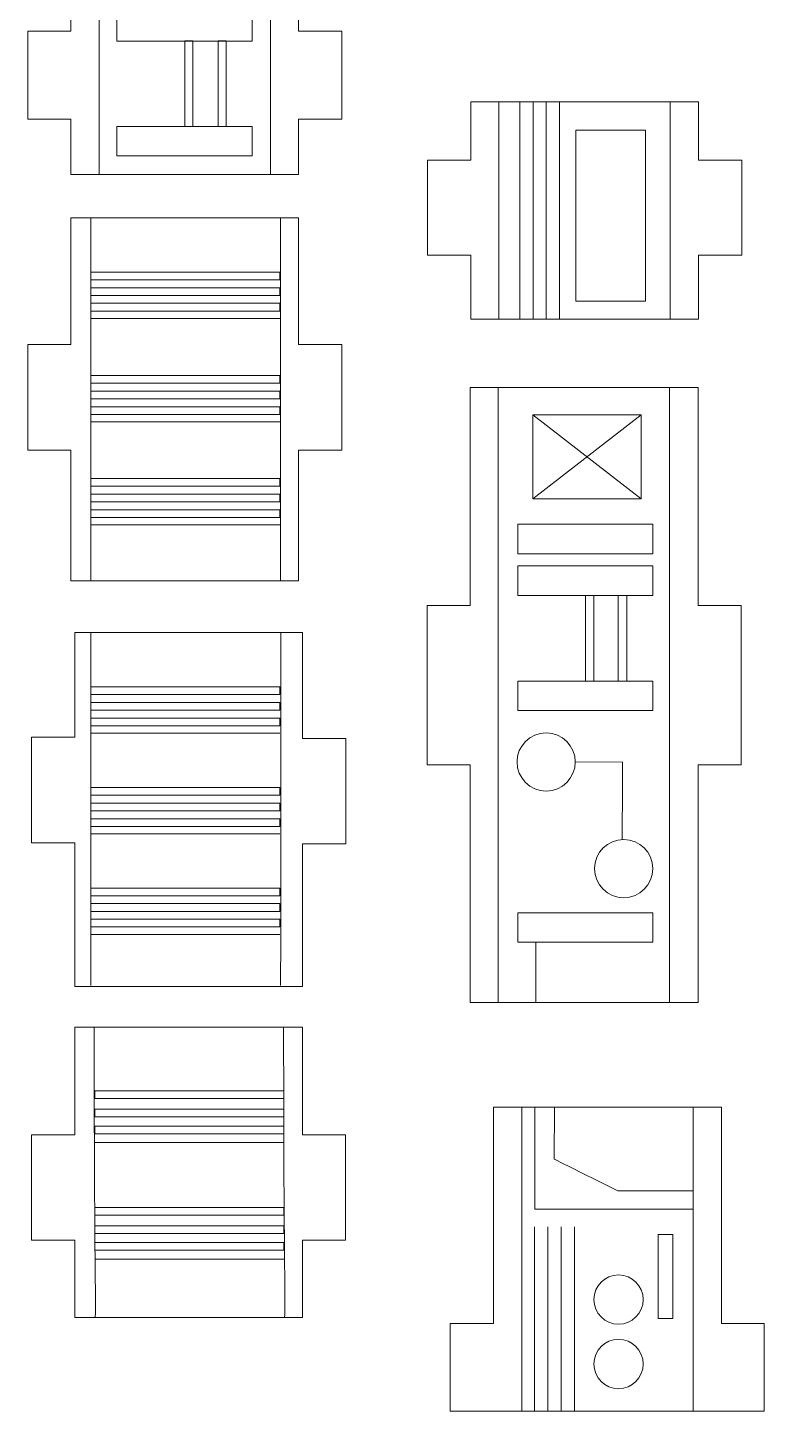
# Model space of a CAD drawing. Header units: centimetres. Extents: x -388 to 387, y -439 to 439.
# Drawn here: x 330.1 to 386.6, y 163.5 to 269.5 of the extents above; entities that cross this region are included whole.
import ezdxf

# ---------------------------------------------------------------- set-up
doc = ezdxf.new("R2010")
doc.units = ezdxf.units.CM
doc.header["$MEASUREMENT"] = 0
doc.layers.add('Layer 1', color=7, linetype='Continuous')

msp = doc.modelspace()

# ---------------------------------------------------------------- linework, layer by layer
at = {"layer": 'Layer 1', "color": 250, "lineweight": 20}
for points, knots in [([(330.1208, 262.533), (330.1208, 262.533), (330.1208, 269.2603), (330.1208, 269.2603), (330.1208, 269.2603), (330.1208, 269.2603), (333.4228, 269.2603), (333.4228, 269.2603), (333.4228, 269.2603), (333.4228, 269.2603), (333.4228, 275.6788), (333.4228, 275.6788), (333.4228, 275.6788), (333.4228, 275.6788), (350.8852, 275.6788), (350.8852, 275.6788), (350.8852, 275.6788), (350.8852, 275.6788), (350.8852, 269.2603), (350.8852, 269.2603), (350.8852, 269.2603), (350.8852, 269.2603), (354.1872, 269.2603), (354.1872, 269.2603), (354.1872, 269.2603), (354.1872, 269.2603), (354.1872, 262.533), (354.1872, 262.533), (354.1872, 262.533), (354.1872, 262.533), (350.8852, 262.533), (350.8852, 262.533), (350.8852, 262.533), (350.8852, 262.533), (350.8852, 258.293), (350.8852, 258.293), (350.8852, 258.293), (350.8852, 258.293), (333.4228, 258.293), (333.4228, 258.293), (333.4228, 258.293), (333.4228, 258.293), (333.4228, 262.533), (333.4228, 262.533), (333.4228, 262.533), (333.4228, 262.533), (330.1208, 262.533), (330.1208, 262.533)], [0, 0, 0, 0, 0.07692308, 0.07692308, 0.07692308, 0.07692309, 0.15384615, 0.15384615, 0.15384615, 0.15384616, 0.23076923, 0.23076923, 0.23076923, 0.23076924, 0.30769231, 0.30769231, 0.30769231, 0.30769232, 0.38461538, 0.38461538, 0.38461538, 0.38461539, 0.46153846, 0.46153846, 0.46153846, 0.46153847, 0.53846154, 0.53846154, 0.53846154, 0.53846155, 0.61538462, 0.61538462, 0.61538462, 0.61538463, 0.69230769, 0.69230769, 0.69230769, 0.6923077, 0.76923077, 0.76923077, 0.76923077, 0.76923078, 0.84615385, 0.84615385, 0.84615385, 0.84615386, 1, 1, 1, 1]), ([(384.8365, 259.3813), (384.8365, 259.3813), (381.5345, 259.3813), (381.5345, 259.3813), (381.5345, 259.3813), (381.5345, 259.3813), (381.5345, 263.8594), (381.5345, 263.8594), (381.5345, 263.8594), (381.5345, 263.8594), (364.0721, 263.8594), (364.0721, 263.8594), (364.0721, 263.8594), (364.0721, 263.8594), (364.0721, 259.3813), (364.0721, 259.3813), (364.0721, 259.3813), (364.0721, 259.3813), (360.7701, 259.3813), (360.7701, 259.3813), (360.7701, 259.3813), (360.7701, 259.3813), (360.7701, 252.1114), (360.7701, 252.1114), (360.7701, 252.1114), (360.7701, 252.1114), (364.0721, 252.1114), (364.0721, 252.1114), (364.0721, 252.1114), (364.0721, 252.1114), (364.0721, 247.1966), (364.0721, 247.1966), (364.0721, 247.1966), (364.0721, 247.1966), (381.5345, 247.1966), (381.5345, 247.1966), (381.5345, 247.1966), (381.5345, 247.1966), (381.5345, 252.1114), (381.5345, 252.1114), (381.5345, 252.1114), (381.5345, 252.1114), (384.8365, 252.1114), (384.8365, 252.1114), (384.8365, 252.1114), (384.8365, 252.1114), (384.8365, 259.3813), (384.8365, 259.3813)], [0, 0, 0, 0, 0.07692308, 0.07692308, 0.07692308, 0.07692309, 0.15384615, 0.15384615, 0.15384615, 0.15384616, 0.23076923, 0.23076923, 0.23076923, 0.23076924, 0.30769231, 0.30769231, 0.30769231, 0.30769232, 0.38461538, 0.38461538, 0.38461538, 0.38461539, 0.46153846, 0.46153846, 0.46153846, 0.46153847, 0.53846154, 0.53846154, 0.53846154, 0.53846155, 0.61538462, 0.61538462, 0.61538462, 0.61538463, 0.69230769, 0.69230769, 0.69230769, 0.6923077, 0.76923077, 0.76923077, 0.76923077, 0.76923078, 0.84615385, 0.84615385, 0.84615385, 0.84615386, 1, 1, 1, 1]), ([(330.1208, 245.2485), (330.1208, 245.2485), (330.1208, 237.1582), (330.1208, 237.1582), (330.1208, 237.1582), (330.1208, 237.1582), (333.4228, 237.1582), (333.4228, 237.1582), (333.4228, 237.1582), (333.4228, 237.1582), (333.4228, 227.1384), (333.4228, 227.1384), (333.4228, 227.1384), (333.4228, 227.1384), (350.8852, 227.1384), (350.8852, 227.1384), (350.8852, 227.1384), (350.8852, 227.1384), (350.8852, 237.1582), (350.8852, 237.1582), (350.8852, 237.1582), (350.8852, 237.1582), (354.1872, 237.1582), (354.1872, 237.1582), (354.1872, 237.1582), (354.1872, 237.1582), (354.1872, 245.2485), (354.1872, 245.2485), (354.1872, 245.2485), (354.1872, 245.2485), (350.8852, 245.2485), (350.8852, 245.2485), (350.8852, 245.2485), (350.8852, 245.2485), (350.8852, 254.9545), (350.8852, 254.9545), (350.8852, 254.9545), (350.8852, 254.9545), (333.4228, 254.9545), (333.4228, 254.9545), (333.4228, 254.9545), (333.4228, 254.9545), (333.4228, 245.2485), (333.4228, 245.2485), (333.4228, 245.2485), (333.4228, 245.2485), (330.1208, 245.2485), (330.1208, 245.2485)], [0, 0, 0, 0, 0.07692308, 0.07692308, 0.07692308, 0.07692309, 0.15384615, 0.15384615, 0.15384615, 0.15384616, 0.23076923, 0.23076923, 0.23076923, 0.23076924, 0.30769231, 0.30769231, 0.30769231, 0.30769232, 0.38461538, 0.38461538, 0.38461538, 0.38461539, 0.46153846, 0.46153846, 0.46153846, 0.46153847, 0.53846154, 0.53846154, 0.53846154, 0.53846155, 0.61538462, 0.61538462, 0.61538462, 0.61538463, 0.69230769, 0.69230769, 0.69230769, 0.6923077, 0.76923077, 0.76923077, 0.76923077, 0.76923078, 0.84615385, 0.84615385, 0.84615385, 0.84615386, 1, 1, 1, 1]), ([(381.4854, 241.9542), (381.4854, 241.9542), (364.023, 241.9542), (364.023, 241.9542), (364.023, 241.9542), (364.023, 241.9542), (364.023, 225.264), (364.023, 225.264), (364.023, 225.264), (364.023, 225.264), (360.721, 225.264), (360.721, 225.264), (360.721, 225.264), (360.721, 225.264), (360.721, 213.0471), (360.721, 213.0471), (360.721, 213.0471), (360.721, 213.0471), (364.023, 213.0471), (364.023, 213.0471), (364.023, 213.0471), (364.023, 213.0471), (364.023, 194.8252), (364.023, 194.8252), (364.023, 194.8252), (364.023, 194.8252), (381.4854, 194.8252), (381.4854, 194.8252), (381.4854, 194.8252), (381.4854, 194.8252), (381.4854, 213.0471), (381.4854, 213.0471), (381.4854, 213.0471), (381.4854, 213.0471), (384.7874, 213.0471), (384.7874, 213.0471), (384.7874, 213.0471), (384.7874, 213.0471), (384.7874, 225.264), (384.7874, 225.264), (384.7874, 225.264), (384.7874, 225.264), (381.4854, 225.264), (381.4854, 225.264), (381.4854, 225.264), (381.4854, 225.264), (381.4854, 241.9542), (381.4854, 241.9542)], [0, 0, 0, 0, 0.07692308, 0.07692308, 0.07692308, 0.07692309, 0.15384615, 0.15384615, 0.15384615, 0.15384616, 0.23076923, 0.23076923, 0.23076923, 0.23076924, 0.30769231, 0.30769231, 0.30769231, 0.30769232, 0.38461538, 0.38461538, 0.38461538, 0.38461539, 0.46153846, 0.46153846, 0.46153846, 0.46153847, 0.53846154, 0.53846154, 0.53846154, 0.53846155, 0.61538462, 0.61538462, 0.61538462, 0.61538463, 0.69230769, 0.69230769, 0.69230769, 0.6923077, 0.76923077, 0.76923077, 0.76923077, 0.76923078, 0.84615385, 0.84615385, 0.84615385, 0.84615386, 1, 1, 1, 1]), ([(330.4208, 215.1739), (330.4208, 215.1739), (330.4208, 207.0836), (330.4208, 207.0836), (330.4208, 207.0836), (330.4208, 207.0836), (333.7228, 207.0836), (333.7228, 207.0836), (333.7228, 207.0836), (333.7228, 207.0836), (333.7228, 196.0638), (333.7228, 196.0638), (333.7228, 196.0638), (333.7228, 196.0638), (351.1852, 196.0638), (351.1852, 196.0638), (351.1852, 196.0638), (351.1852, 196.0638), (351.1852, 206.9836), (351.1852, 206.9836), (351.1852, 206.9836), (351.1852, 206.9836), (354.4872, 206.9836), (354.4872, 206.9836), (354.4872, 206.9836), (354.4872, 206.9836), (354.4872, 215.0739), (354.4872, 215.0739), (354.4872, 215.0739), (354.4872, 215.0739), (351.1852, 215.0739), (351.1852, 215.0739), (351.1852, 215.0739), (351.1852, 215.0739), (351.1852, 223.1799), (351.1852, 223.1799), (351.1852, 223.1799), (351.1852, 223.1799), (333.7228, 223.1799), (333.7228, 223.1799), (333.7228, 223.1799), (333.7228, 223.1799), (333.7228, 215.1739), (333.7228, 215.1739), (333.7228, 215.1739), (333.7228, 215.1739), (330.4208, 215.1739), (330.4208, 215.1739)], [0, 0, 0, 0, 0.07692308, 0.07692308, 0.07692308, 0.07692309, 0.15384615, 0.15384615, 0.15384615, 0.15384616, 0.23076923, 0.23076923, 0.23076923, 0.23076924, 0.30769231, 0.30769231, 0.30769231, 0.30769232, 0.38461538, 0.38461538, 0.38461538, 0.38461539, 0.46153846, 0.46153846, 0.46153846, 0.46153847, 0.53846154, 0.53846154, 0.53846154, 0.53846155, 0.61538462, 0.61538462, 0.61538462, 0.61538463, 0.69230769, 0.69230769, 0.69230769, 0.6923077, 0.76923077, 0.76923077, 0.76923077, 0.76923078, 0.84615385, 0.84615385, 0.84615385, 0.84615386, 1, 1, 1, 1]), ([(330.4199, 184.7042), (330.4199, 184.7042), (330.4199, 176.6138), (330.4199, 176.6138), (330.4199, 176.6138), (330.4199, 176.6138), (333.7219, 176.6138), (333.7219, 176.6138), (333.7219, 176.6138), (333.7219, 176.6138), (333.7219, 170.701), (333.7219, 170.701), (333.7219, 170.701), (333.7219, 170.701), (351.1843, 170.701), (351.1843, 170.701), (351.1843, 170.701), (351.1843, 170.701), (351.1843, 176.6138), (351.1843, 176.6138), (351.1843, 176.6138), (351.1843, 176.6138), (354.4863, 176.6138), (354.4863, 176.6138), (354.4863, 176.6138), (354.4863, 176.6138), (354.4863, 184.7042), (354.4863, 184.7042), (354.4863, 184.7042), (354.4863, 184.7042), (351.1843, 184.7042), (351.1843, 184.7042), (351.1843, 184.7042), (351.1843, 184.7042), (351.1843, 192.9392), (351.1843, 192.9392), (351.1843, 192.9392), (351.1843, 192.9392), (333.7219, 192.9392), (333.7219, 192.9392), (333.7219, 192.9392), (333.7219, 192.9392), (333.7219, 184.7042), (333.7219, 184.7042), (333.7219, 184.7042), (333.7219, 184.7042), (330.4199, 184.7042), (330.4199, 184.7042)], [0, 0, 0, 0, 0.07692308, 0.07692308, 0.07692308, 0.07692309, 0.15384615, 0.15384615, 0.15384615, 0.15384616, 0.23076923, 0.23076923, 0.23076923, 0.23076924, 0.30769231, 0.30769231, 0.30769231, 0.30769232, 0.38461538, 0.38461538, 0.38461538, 0.38461539, 0.46153846, 0.46153846, 0.46153846, 0.46153847, 0.53846154, 0.53846154, 0.53846154, 0.53846155, 0.61538462, 0.61538462, 0.61538462, 0.61538463, 0.69230769, 0.69230769, 0.69230769, 0.6923077, 0.76923077, 0.76923077, 0.76923077, 0.76923078, 0.84615385, 0.84615385, 0.84615385, 0.84615386, 1, 1, 1, 1]), ([(365.8022, 186.8157), (365.8022, 186.8157), (365.8022, 170.2486), (365.8022, 170.2486), (365.8022, 170.2486), (365.8022, 170.2486), (362.5002, 170.2486), (362.5002, 170.2486), (362.5002, 170.2486), (362.5002, 170.2486), (362.5002, 163.5107), (362.5002, 163.5107), (362.5002, 163.5107), (362.5002, 163.5107), (386.5666, 163.5107), (386.5666, 163.5107), (386.5666, 163.5107), (386.5666, 163.5107), (386.5666, 170.2486), (386.5666, 170.2486), (386.5666, 170.2486), (386.5666, 170.2486), (383.2939, 170.2486), (383.2939, 170.2486), (383.2939, 170.2486), (383.2939, 170.2486), (383.2939, 186.8157), (383.2939, 186.8157), (383.2939, 186.8157), (383.2939, 186.8157), (365.8022, 186.8157), (365.8022, 186.8157)], [0, 0, 0, 0, 0.11111111, 0.11111111, 0.11111111, 0.11111112, 0.22222222, 0.22222222, 0.22222222, 0.22222223, 0.33333333, 0.33333333, 0.33333333, 0.33333334, 0.44444444, 0.44444444, 0.44444444, 0.44444445, 0.55555556, 0.55555556, 0.55555556, 0.55555557, 0.66666667, 0.66666667, 0.66666667, 0.66666668, 0.77777778, 0.77777778, 0.77777778, 0.77777779, 1, 1, 1, 1])]:
    msp.add_open_spline(points, degree=3, knots=knots, dxfattribs=at)
at = {"layer": 'Layer 1', "color": 114, "lineweight": 20}
for points in [[(335.5955, 275.6775), (335.5955, 275.6775), (335.5955, 258.293), (335.5955, 258.293)], [(348.7238, 275.6775), (348.7238, 275.6775), (348.7238, 258.293), (348.7238, 258.293)], [(366.233, 263.8594), (366.233, 263.8594), (366.233, 247.1966), (366.233, 247.1966)], [(367.8295, 263.8594), (367.8295, 263.8594), (367.8295, 247.1966), (367.8295, 247.1966)], [(368.8456, 263.8594), (368.8456, 263.8594), (368.8456, 247.1966), (368.8456, 247.1966)], [(369.8618, 263.8594), (369.8618, 263.8594), (369.8618, 247.1966), (369.8618, 247.1966)], [(370.8778, 263.8594), (370.8778, 263.8594), (370.8778, 247.1966), (370.8778, 247.1966)], [(379.3613, 263.8594), (379.3613, 263.8594), (379.3613, 247.1966), (379.3613, 247.1966)], [(334.963, 254.9545), (334.963, 227.1384), (334.963, 227.1384), (334.963, 227.1384)], [(349.5041, 254.9545), (349.5041, 227.1384), (349.5041, 227.1384), (349.5041, 227.1384)], [(349.4384, 247.2474), (349.4384, 247.2474), (334.9631, 247.2474), (334.9631, 247.2474)], [(366.1839, 194.8252), (366.1839, 194.8252), (366.1839, 241.9542), (366.1839, 241.9542)], [(379.3122, 194.8252), (379.3122, 194.8252), (379.3122, 241.9542), (379.3122, 241.9542)], [(377.1212, 239.8626), (377.1212, 239.8626), (368.8206, 233.4377), (368.8206, 233.4377)], [(377.1212, 233.4376), (377.1212, 233.4376), (368.8206, 239.8625), (368.8206, 239.8625)], [(349.4384, 239.3275), (349.4384, 239.3275), (334.9631, 239.3275), (334.9631, 239.3275)], [(349.4384, 231.4328), (349.4384, 231.4328), (334.9631, 231.4328), (334.9631, 231.4328)], [(334.963, 223.1799), (334.963, 195.3638), (334.963, 196.1325), (334.963, 196.1325)], [(349.5096, 223.1845), (349.5096, 195.3684), (349.5041, 196.1325), (349.5041, 196.1325)], [(349.4384, 215.4728), (349.4384, 215.4728), (334.9631, 215.4728), (334.9631, 215.4728)], [(349.4384, 207.7529), (349.4384, 207.7529), (334.9631, 207.7529), (334.9631, 207.7529)], [(349.4384, 200.0582), (349.4384, 200.0582), (334.9631, 200.0582), (334.9631, 200.0582)], [(369.0553, 199.459), (369.0553, 199.459), (369.048, 194.8252), (369.048, 194.8252)], [(335.217, 192.9392), (335.217, 170.701), (335.4482, 170.701), (335.217, 170.701)], [(349.7345, 192.9392), (349.7345, 170.701), (349.9657, 170.701), (349.7345, 170.701)], [(367.9749, 186.8157), (367.9749, 186.8157), (367.9749, 163.5107), (367.9749, 163.5107)], [(349.7384, 184.111), (349.7384, 184.111), (335.2631, 184.111), (335.2631, 184.111)], [(381.1032, 179.0374), (381.1032, 179.0374), (381.1032, 163.5107), (381.1032, 163.5107)], [(368.96, 177.6371), (368.96, 177.6371), (368.96, 163.5107), (368.96, 163.5107)], [(369.976, 177.6371), (369.976, 177.6371), (369.976, 163.5107), (369.976, 163.5107)], [(370.992, 177.6371), (370.992, 177.6371), (370.992, 163.5107), (370.992, 163.5107)], [(372.0089, 177.6371), (372.0089, 177.6371), (372.0089, 163.5107), (372.0089, 163.5107)], [(349.7384, 175.179), (349.7384, 175.179), (335.2631, 175.179), (335.2631, 175.179)]]:
    msp.add_open_spline(points, degree=3, dxfattribs=at)
for points, knots in [([(336.9605, 268.4889), (336.9605, 268.4889), (336.9605, 270.7326), (336.9605, 270.7326), (336.9605, 270.7326), (336.9605, 270.7326), (347.3281, 270.7326), (347.3281, 270.7326), (347.3281, 270.7326), (347.3281, 270.7326), (347.3281, 268.4889), (347.3281, 268.4889), (347.3281, 268.4889), (347.3281, 268.4889), (336.9605, 268.4889), (336.9605, 268.4889)], [0, 0, 0, 0, 0.2, 0.2, 0.2, 0.20000001, 0.4, 0.4, 0.4, 0.40000001, 0.6, 0.6, 0.6, 0.60000001, 1, 1, 1, 1]), ([(342.1565, 268.5215), (342.1565, 268.5215), (342.1565, 261.9603), (342.1565, 261.9603), (342.1565, 261.9603), (342.1565, 261.9603), (342.7811, 261.9603), (342.7811, 261.9603), (342.7811, 261.9603), (342.7811, 261.9603), (342.7811, 268.5215), (342.7811, 268.5215), (342.7811, 268.5215), (342.7811, 268.5215), (342.1565, 268.5215), (342.1565, 268.5215)], [0, 0, 0, 0, 0.2, 0.2, 0.2, 0.20000001, 0.4, 0.4, 0.4, 0.40000001, 0.6, 0.6, 0.6, 0.60000001, 1, 1, 1, 1]), ([(344.7144, 268.517), (344.7144, 268.517), (344.7144, 261.9558), (344.7144, 261.9558), (344.7144, 261.9558), (344.7144, 261.9558), (345.339, 261.9558), (345.339, 261.9558), (345.339, 261.9558), (345.339, 261.9558), (345.339, 268.517), (345.339, 268.517), (345.339, 268.517), (345.339, 268.517), (344.7144, 268.517), (344.7144, 268.517)], [0, 0, 0, 0, 0.2, 0.2, 0.2, 0.20000001, 0.4, 0.4, 0.4, 0.40000001, 0.6, 0.6, 0.6, 0.60000001, 1, 1, 1, 1]), ([(336.9605, 259.7094), (336.9605, 259.7094), (336.9605, 261.9531), (336.9605, 261.9531), (336.9605, 261.9531), (336.9605, 261.9531), (347.3281, 261.9531), (347.3281, 261.9531), (347.3281, 261.9531), (347.3281, 261.9531), (347.3281, 259.7094), (347.3281, 259.7094), (347.3281, 259.7094), (347.3281, 259.7094), (336.9605, 259.7094), (336.9605, 259.7094)], [0, 0, 0, 0, 0.2, 0.2, 0.2, 0.20000001, 0.4, 0.4, 0.4, 0.40000001, 0.6, 0.6, 0.6, 0.60000001, 1, 1, 1, 1]), ([(377.4521, 261.6735), (377.4521, 261.6735), (372.1112, 261.6735), (372.1112, 261.6735), (372.1112, 261.6735), (372.1112, 261.6735), (372.1112, 248.58), (372.1112, 248.58), (372.1112, 248.58), (372.1112, 248.58), (377.4521, 248.58), (377.4521, 248.58), (377.4521, 248.58), (377.4521, 248.58), (377.4521, 261.6735), (377.4521, 261.6735)], [0, 0, 0, 0, 0.2, 0.2, 0.2, 0.20000001, 0.4, 0.4, 0.4, 0.40000001, 0.6, 0.6, 0.6, 0.60000001, 1, 1, 1, 1]), ([(334.9631, 250.7967), (334.9631, 250.7967), (334.9631, 250.2051), (334.9631, 250.2051), (334.9631, 250.2051), (334.9631, 250.2051), (349.4384, 250.2051), (349.4384, 250.2051), (349.4384, 250.2051), (349.4384, 250.2051), (349.4384, 250.7967), (349.4384, 250.7967), (349.4384, 250.7967), (349.4384, 250.7967), (334.9631, 250.7967), (334.9631, 250.7967)], [0, 0, 0, 0, 0.2, 0.2, 0.2, 0.20000001, 0.4, 0.4, 0.4, 0.40000001, 0.6, 0.6, 0.6, 0.60000001, 1, 1, 1, 1]), ([(334.9631, 249.6001), (334.9631, 249.6001), (334.9631, 249.0085), (334.9631, 249.0085), (334.9631, 249.0085), (334.9631, 249.0085), (349.4384, 249.0085), (349.4384, 249.0085), (349.4384, 249.0085), (349.4384, 249.0085), (349.4384, 249.6001), (349.4384, 249.6001), (349.4384, 249.6001), (349.4384, 249.6001), (334.9631, 249.6001), (334.9631, 249.6001)], [0, 0, 0, 0, 0.2, 0.2, 0.2, 0.20000001, 0.4, 0.4, 0.4, 0.40000001, 0.6, 0.6, 0.6, 0.60000001, 1, 1, 1, 1]), ([(334.9631, 248.4095), (334.9631, 248.4095), (334.9631, 247.8179), (334.9631, 247.8179), (334.9631, 247.8179), (334.9631, 247.8179), (349.4384, 247.8179), (349.4384, 247.8179), (349.4384, 247.8179), (349.4384, 247.8179), (349.4384, 248.4095), (349.4384, 248.4095), (349.4384, 248.4095), (349.4384, 248.4095), (334.9631, 248.4095), (334.9631, 248.4095)], [0, 0, 0, 0, 0.2, 0.2, 0.2, 0.20000001, 0.4, 0.4, 0.4, 0.40000001, 0.6, 0.6, 0.6, 0.60000001, 1, 1, 1, 1]), ([(334.9631, 242.8768), (334.9631, 242.8768), (334.9631, 242.2852), (334.9631, 242.2852), (334.9631, 242.2852), (334.9631, 242.2852), (349.4384, 242.2852), (349.4384, 242.2852), (349.4384, 242.2852), (349.4384, 242.2852), (349.4384, 242.8768), (349.4384, 242.8768), (349.4384, 242.8768), (349.4384, 242.8768), (334.9631, 242.8768), (334.9631, 242.8768)], [0, 0, 0, 0, 0.2, 0.2, 0.2, 0.20000001, 0.4, 0.4, 0.4, 0.40000001, 0.6, 0.6, 0.6, 0.60000001, 1, 1, 1, 1]), ([(334.9631, 241.6802), (334.9631, 241.6802), (334.9631, 241.0886), (334.9631, 241.0886), (334.9631, 241.0886), (334.9631, 241.0886), (349.4384, 241.0886), (349.4384, 241.0886), (349.4384, 241.0886), (349.4384, 241.0886), (349.4384, 241.6802), (349.4384, 241.6802), (349.4384, 241.6802), (349.4384, 241.6802), (334.9631, 241.6802), (334.9631, 241.6802)], [0, 0, 0, 0, 0.2, 0.2, 0.2, 0.20000001, 0.4, 0.4, 0.4, 0.40000001, 0.6, 0.6, 0.6, 0.60000001, 1, 1, 1, 1]), ([(334.9631, 240.4896), (334.9631, 240.4896), (334.9631, 239.898), (334.9631, 239.898), (334.9631, 239.898), (334.9631, 239.898), (349.4384, 239.898), (349.4384, 239.898), (349.4384, 239.898), (349.4384, 239.898), (349.4384, 240.4896), (349.4384, 240.4896), (349.4384, 240.4896), (349.4384, 240.4896), (334.9631, 240.4896), (334.9631, 240.4896)], [0, 0, 0, 0, 0.2, 0.2, 0.2, 0.20000001, 0.4, 0.4, 0.4, 0.40000001, 0.6, 0.6, 0.6, 0.60000001, 1, 1, 1, 1]), ([(377.1212, 239.8626), (377.1212, 239.8626), (368.8206, 239.8626), (368.8206, 239.8626), (368.8206, 239.8626), (368.8206, 239.8626), (368.8206, 233.4377), (368.8206, 233.4377), (368.8206, 233.4377), (368.8206, 233.4377), (377.1212, 233.4377), (377.1212, 233.4377), (377.1212, 233.4377), (377.1212, 233.4377), (377.1212, 239.8626), (377.1212, 239.8626)], [0, 0, 0, 0, 0.2, 0.2, 0.2, 0.20000001, 0.4, 0.4, 0.4, 0.40000001, 0.6, 0.6, 0.6, 0.60000001, 1, 1, 1, 1]), ([(334.9631, 234.9821), (334.9631, 234.9821), (334.9631, 234.3905), (334.9631, 234.3905), (334.9631, 234.3905), (334.9631, 234.3905), (349.4384, 234.3905), (349.4384, 234.3905), (349.4384, 234.3905), (349.4384, 234.3905), (349.4384, 234.9821), (349.4384, 234.9821), (349.4384, 234.9821), (349.4384, 234.9821), (334.9631, 234.9821), (334.9631, 234.9821)], [0, 0, 0, 0, 0.2, 0.2, 0.2, 0.20000001, 0.4, 0.4, 0.4, 0.40000001, 0.6, 0.6, 0.6, 0.60000001, 1, 1, 1, 1]), ([(334.9631, 233.7855), (334.9631, 233.7855), (334.9631, 233.1939), (334.9631, 233.1939), (334.9631, 233.1939), (334.9631, 233.1939), (349.4384, 233.1939), (349.4384, 233.1939), (349.4384, 233.1939), (349.4384, 233.1939), (349.4384, 233.7855), (349.4384, 233.7855), (349.4384, 233.7855), (349.4384, 233.7855), (334.9631, 233.7855), (334.9631, 233.7855)], [0, 0, 0, 0, 0.2, 0.2, 0.2, 0.20000001, 0.4, 0.4, 0.4, 0.40000001, 0.6, 0.6, 0.6, 0.60000001, 1, 1, 1, 1]), ([(334.9631, 232.5949), (334.9631, 232.5949), (334.9631, 232.0033), (334.9631, 232.0033), (334.9631, 232.0033), (334.9631, 232.0033), (349.4384, 232.0033), (349.4384, 232.0033), (349.4384, 232.0033), (349.4384, 232.0033), (349.4384, 232.5949), (349.4384, 232.5949), (349.4384, 232.5949), (349.4384, 232.5949), (334.9631, 232.5949), (334.9631, 232.5949)], [0, 0, 0, 0, 0.2, 0.2, 0.2, 0.20000001, 0.4, 0.4, 0.4, 0.40000001, 0.6, 0.6, 0.6, 0.60000001, 1, 1, 1, 1]), ([(378.0355, 229.2236), (378.0355, 229.2236), (367.6712, 229.2236), (367.6712, 229.2236), (367.6712, 229.2236), (367.6712, 229.2236), (367.6712, 231.4822), (367.6712, 231.4822), (367.6712, 231.4822), (367.6712, 231.4822), (378.0355, 231.4822), (378.0355, 231.4822), (378.0355, 231.4822), (378.0355, 231.4822), (378.0355, 229.2236), (378.0355, 229.2236)], [0, 0, 0, 0, 0.2, 0.2, 0.2, 0.20000001, 0.4, 0.4, 0.4, 0.40000001, 0.6, 0.6, 0.6, 0.60000001, 1, 1, 1, 1]), ([(378.0355, 226.0291), (378.0355, 226.0291), (367.6712, 226.0291), (367.6712, 226.0291), (367.6712, 226.0291), (367.6712, 226.0291), (367.6712, 228.2877), (367.6712, 228.2877), (367.6712, 228.2877), (367.6712, 228.2877), (378.0355, 228.2877), (378.0355, 228.2877), (378.0355, 228.2877), (378.0355, 228.2877), (378.0355, 226.0291), (378.0355, 226.0291)], [0, 0, 0, 0, 0.2, 0.2, 0.2, 0.20000001, 0.4, 0.4, 0.4, 0.40000001, 0.6, 0.6, 0.6, 0.60000001, 1, 1, 1, 1]), ([(373.4991, 226.0196), (373.4991, 226.0196), (372.8535, 226.0196), (372.8535, 226.0196), (372.8535, 226.0196), (372.8535, 226.0196), (372.8535, 219.4605), (372.8535, 219.4605), (372.8535, 219.4605), (372.8535, 219.4605), (373.4991, 219.4605), (373.4991, 219.4605), (373.4991, 219.4605), (373.4991, 219.4605), (373.4991, 226.0196), (373.4991, 226.0196)], [0, 0, 0, 0, 0.2, 0.2, 0.2, 0.20000001, 0.4, 0.4, 0.4, 0.40000001, 0.6, 0.6, 0.6, 0.60000001, 1, 1, 1, 1]), ([(376.0218, 226.0196), (376.0218, 226.0196), (375.3762, 226.0196), (375.3762, 226.0196), (375.3762, 226.0196), (375.3762, 226.0196), (375.3762, 219.4605), (375.3762, 219.4605), (375.3762, 219.4605), (375.3762, 219.4605), (376.0218, 219.4605), (376.0218, 219.4605), (376.0218, 219.4605), (376.0218, 219.4605), (376.0218, 226.0196), (376.0218, 226.0196)], [0, 0, 0, 0, 0.2, 0.2, 0.2, 0.20000001, 0.4, 0.4, 0.4, 0.40000001, 0.6, 0.6, 0.6, 0.60000001, 1, 1, 1, 1]), ([(378.0355, 217.2051), (378.0355, 217.2051), (367.6712, 217.2051), (367.6712, 217.2051), (367.6712, 217.2051), (367.6712, 217.2051), (367.6712, 219.4637), (367.6712, 219.4637), (367.6712, 219.4637), (367.6712, 219.4637), (378.0355, 219.4637), (378.0355, 219.4637), (378.0355, 219.4637), (378.0355, 219.4637), (378.0355, 217.2051), (378.0355, 217.2051)], [0, 0, 0, 0, 0.2, 0.2, 0.2, 0.20000001, 0.4, 0.4, 0.4, 0.40000001, 0.6, 0.6, 0.6, 0.60000001, 1, 1, 1, 1]), ([(334.9631, 219.0221), (334.9631, 219.0221), (334.9631, 218.4305), (334.9631, 218.4305), (334.9631, 218.4305), (334.9631, 218.4305), (349.4384, 218.4305), (349.4384, 218.4305), (349.4384, 218.4305), (349.4384, 218.4305), (349.4384, 219.0221), (349.4384, 219.0221), (349.4384, 219.0221), (349.4384, 219.0221), (334.9631, 219.0221), (334.9631, 219.0221)], [0, 0, 0, 0, 0.2, 0.2, 0.2, 0.20000001, 0.4, 0.4, 0.4, 0.40000001, 0.6, 0.6, 0.6, 0.60000001, 1, 1, 1, 1]), ([(334.9631, 217.8255), (334.9631, 217.8255), (334.9631, 217.2339), (334.9631, 217.2339), (334.9631, 217.2339), (334.9631, 217.2339), (349.4384, 217.2339), (349.4384, 217.2339), (349.4384, 217.2339), (349.4384, 217.2339), (349.4384, 217.8255), (349.4384, 217.8255), (349.4384, 217.8255), (349.4384, 217.8255), (334.9631, 217.8255), (334.9631, 217.8255)], [0, 0, 0, 0, 0.2, 0.2, 0.2, 0.20000001, 0.4, 0.4, 0.4, 0.40000001, 0.6, 0.6, 0.6, 0.60000001, 1, 1, 1, 1]), ([(334.9631, 216.6349), (334.9631, 216.6349), (334.9631, 216.0433), (334.9631, 216.0433), (334.9631, 216.0433), (334.9631, 216.0433), (349.4384, 216.0433), (349.4384, 216.0433), (349.4384, 216.0433), (349.4384, 216.0433), (349.4384, 216.6349), (349.4384, 216.6349), (349.4384, 216.6349), (349.4384, 216.6349), (334.9631, 216.6349), (334.9631, 216.6349)], [0, 0, 0, 0, 0.2, 0.2, 0.2, 0.20000001, 0.4, 0.4, 0.4, 0.40000001, 0.6, 0.6, 0.6, 0.60000001, 1, 1, 1, 1]), ([(369.8492, 211.0365), (368.6172, 211.0365), (367.6184, 212.0353), (367.6184, 213.2673), (367.6184, 213.2673), (367.6184, 214.4993), (368.6172, 215.4981), (369.8492, 215.4981), (369.8492, 215.4981), (371.0812, 215.4981), (372.08, 214.4993), (372.08, 213.2673), (372.08, 213.2673), (372.08, 212.0353), (371.0812, 211.0365), (369.8492, 211.0365)], [0, 0, 0, 0, 0.2, 0.2, 0.2, 0.20000001, 0.4, 0.4, 0.4, 0.40000001, 0.6, 0.6, 0.6, 0.60000001, 1, 1, 1, 1]), ([(372.08, 213.2673), (372.08, 213.2673), (375.6927, 213.258), (375.6927, 213.258), (375.6927, 213.258), (375.6927, 213.258), (375.6832, 207.3042), (375.6832, 207.3042)], [0, 0, 0, 0, 0.33333333, 0.33333333, 0.33333333, 0.33333334, 1, 1, 1, 1]), ([(334.9631, 211.3022), (334.9631, 211.3022), (334.9631, 210.7106), (334.9631, 210.7106), (334.9631, 210.7106), (334.9631, 210.7106), (349.4384, 210.7106), (349.4384, 210.7106), (349.4384, 210.7106), (349.4384, 210.7106), (349.4384, 211.3022), (349.4384, 211.3022), (349.4384, 211.3022), (349.4384, 211.3022), (334.9631, 211.3022), (334.9631, 211.3022)], [0, 0, 0, 0, 0.2, 0.2, 0.2, 0.20000001, 0.4, 0.4, 0.4, 0.40000001, 0.6, 0.6, 0.6, 0.60000001, 1, 1, 1, 1]), ([(334.9631, 210.1056), (334.9631, 210.1056), (334.9631, 209.514), (334.9631, 209.514), (334.9631, 209.514), (334.9631, 209.514), (349.4384, 209.514), (349.4384, 209.514), (349.4384, 209.514), (349.4384, 209.514), (349.4384, 210.1056), (349.4384, 210.1056), (349.4384, 210.1056), (349.4384, 210.1056), (334.9631, 210.1056), (334.9631, 210.1056)], [0, 0, 0, 0, 0.2, 0.2, 0.2, 0.20000001, 0.4, 0.4, 0.4, 0.40000001, 0.6, 0.6, 0.6, 0.60000001, 1, 1, 1, 1]), ([(334.9631, 208.915), (334.9631, 208.915), (334.9631, 208.3234), (334.9631, 208.3234), (334.9631, 208.3234), (334.9631, 208.3234), (349.4384, 208.3234), (349.4384, 208.3234), (349.4384, 208.3234), (349.4384, 208.3234), (349.4384, 208.915), (349.4384, 208.915), (349.4384, 208.915), (349.4384, 208.915), (334.9631, 208.915), (334.9631, 208.915)], [0, 0, 0, 0, 0.2, 0.2, 0.2, 0.20000001, 0.4, 0.4, 0.4, 0.40000001, 0.6, 0.6, 0.6, 0.60000001, 1, 1, 1, 1]), ([(375.79, 202.8681), (374.558, 202.8681), (373.5592, 203.8669), (373.5592, 205.0989), (373.5592, 205.0989), (373.5592, 206.3309), (374.558, 207.3297), (375.79, 207.3297), (375.79, 207.3297), (377.022, 207.3297), (378.0208, 206.3309), (378.0208, 205.0989), (378.0208, 205.0989), (378.0208, 203.8669), (377.022, 202.8681), (375.79, 202.8681)], [0, 0, 0, 0, 0.2, 0.2, 0.2, 0.20000001, 0.4, 0.4, 0.4, 0.40000001, 0.6, 0.6, 0.6, 0.60000001, 1, 1, 1, 1]), ([(334.9631, 203.6075), (334.9631, 203.6075), (334.9631, 203.0159), (334.9631, 203.0159), (334.9631, 203.0159), (334.9631, 203.0159), (349.4384, 203.0159), (349.4384, 203.0159), (349.4384, 203.0159), (349.4384, 203.0159), (349.4384, 203.6075), (349.4384, 203.6075), (349.4384, 203.6075), (349.4384, 203.6075), (334.9631, 203.6075), (334.9631, 203.6075)], [0, 0, 0, 0, 0.2, 0.2, 0.2, 0.20000001, 0.4, 0.4, 0.4, 0.40000001, 0.6, 0.6, 0.6, 0.60000001, 1, 1, 1, 1]), ([(334.9631, 202.4109), (334.9631, 202.4109), (334.9631, 201.8193), (334.9631, 201.8193), (334.9631, 201.8193), (334.9631, 201.8193), (349.4384, 201.8193), (349.4384, 201.8193), (349.4384, 201.8193), (349.4384, 201.8193), (349.4384, 202.4109), (349.4384, 202.4109), (349.4384, 202.4109), (349.4384, 202.4109), (334.9631, 202.4109), (334.9631, 202.4109)], [0, 0, 0, 0, 0.2, 0.2, 0.2, 0.20000001, 0.4, 0.4, 0.4, 0.40000001, 0.6, 0.6, 0.6, 0.60000001, 1, 1, 1, 1]), ([(378.0355, 199.4538), (378.0355, 199.4538), (367.6712, 199.4538), (367.6712, 199.4538), (367.6712, 199.4538), (367.6712, 199.4538), (367.6712, 201.7124), (367.6712, 201.7124), (367.6712, 201.7124), (367.6712, 201.7124), (378.0355, 201.7124), (378.0355, 201.7124), (378.0355, 201.7124), (378.0355, 201.7124), (378.0355, 199.4538), (378.0355, 199.4538)], [0, 0, 0, 0, 0.2, 0.2, 0.2, 0.20000001, 0.4, 0.4, 0.4, 0.40000001, 0.6, 0.6, 0.6, 0.60000001, 1, 1, 1, 1]), ([(334.9631, 201.2203), (334.9631, 201.2203), (334.9631, 200.6287), (334.9631, 200.6287), (334.9631, 200.6287), (334.9631, 200.6287), (349.4384, 200.6287), (349.4384, 200.6287), (349.4384, 200.6287), (349.4384, 200.6287), (349.4384, 201.2203), (349.4384, 201.2203), (349.4384, 201.2203), (349.4384, 201.2203), (334.9631, 201.2203), (334.9631, 201.2203)], [0, 0, 0, 0, 0.2, 0.2, 0.2, 0.20000001, 0.4, 0.4, 0.4, 0.40000001, 0.6, 0.6, 0.6, 0.60000001, 1, 1, 1, 1]), ([(335.2631, 188.0603), (335.2631, 188.0603), (335.2631, 187.4687), (335.2631, 187.4687), (335.2631, 187.4687), (335.2631, 187.4687), (349.7384, 187.4687), (349.7384, 187.4687), (349.7384, 187.4687), (349.7384, 187.4687), (349.7384, 188.0603), (349.7384, 188.0603), (349.7384, 188.0603), (349.7384, 188.0603), (335.2631, 188.0603), (335.2631, 188.0603)], [0, 0, 0, 0, 0.2, 0.2, 0.2, 0.20000001, 0.4, 0.4, 0.4, 0.40000001, 0.6, 0.6, 0.6, 0.60000001, 1, 1, 1, 1]), ([(335.2631, 186.6637), (335.2631, 186.6637), (335.2631, 186.0721), (335.2631, 186.0721), (335.2631, 186.0721), (335.2631, 186.0721), (349.7384, 186.0721), (349.7384, 186.0721), (349.7384, 186.0721), (349.7384, 186.0721), (349.7384, 186.6637), (349.7384, 186.6637), (349.7384, 186.6637), (349.7384, 186.6637), (335.2631, 186.6637), (335.2631, 186.6637)], [0, 0, 0, 0, 0.2, 0.2, 0.2, 0.20000001, 0.4, 0.4, 0.4, 0.40000001, 0.6, 0.6, 0.6, 0.60000001, 1, 1, 1, 1]), ([(368.9903, 186.8157), (368.9903, 186.8157), (368.9903, 178.9971), (368.9903, 178.9971), (368.9903, 178.9971), (368.9903, 178.9971), (381.1032, 178.9971), (381.1032, 178.9971), (381.1032, 178.9971), (381.1032, 178.9971), (381.1032, 186.8157), (381.1032, 186.8157), (381.1032, 186.8157), (381.1032, 186.8157), (368.9903, 186.8157), (368.9903, 186.8157)], [0, 0, 0, 0, 0.2, 0.2, 0.2, 0.20000001, 0.4, 0.4, 0.4, 0.40000001, 0.6, 0.6, 0.6, 0.60000001, 1, 1, 1, 1]), ([(370.4881, 186.8157), (370.4881, 186.8157), (370.4752, 182.8242), (370.4752, 182.8242), (370.4752, 182.8242), (370.4752, 182.8242), (375.3375, 180.4089), (375.3375, 180.4089), (375.3375, 180.4089), (375.3375, 180.4089), (381.1032, 180.4043), (381.1032, 180.4043)], [0, 0, 0, 0, 0.25, 0.25, 0.25, 0.25000001, 0.5, 0.5, 0.5, 0.50000001, 1, 1, 1, 1]), ([(335.2631, 185.3731), (335.2631, 185.3731), (335.2631, 184.7815), (335.2631, 184.7815), (335.2631, 184.7815), (335.2631, 184.7815), (349.7384, 184.7815), (349.7384, 184.7815), (349.7384, 184.7815), (349.7384, 184.7815), (349.7384, 185.3731), (349.7384, 185.3731), (349.7384, 185.3731), (349.7384, 185.3731), (335.2631, 185.3731), (335.2631, 185.3731)], [0, 0, 0, 0, 0.2, 0.2, 0.2, 0.20000001, 0.4, 0.4, 0.4, 0.40000001, 0.6, 0.6, 0.6, 0.60000001, 1, 1, 1, 1]), ([(335.2631, 179.1283), (335.2631, 179.1283), (335.2631, 178.5367), (335.2631, 178.5367), (335.2631, 178.5367), (335.2631, 178.5367), (349.7384, 178.5367), (349.7384, 178.5367), (349.7384, 178.5367), (349.7384, 178.5367), (349.7384, 179.1283), (349.7384, 179.1283), (349.7384, 179.1283), (349.7384, 179.1283), (335.2631, 179.1283), (335.2631, 179.1283)], [0, 0, 0, 0, 0.2, 0.2, 0.2, 0.20000001, 0.4, 0.4, 0.4, 0.40000001, 0.6, 0.6, 0.6, 0.60000001, 1, 1, 1, 1]), ([(335.2631, 177.7317), (335.2631, 177.7317), (335.2631, 177.1401), (335.2631, 177.1401), (335.2631, 177.1401), (335.2631, 177.1401), (349.7384, 177.1401), (349.7384, 177.1401), (349.7384, 177.1401), (349.7384, 177.1401), (349.7384, 177.7317), (349.7384, 177.7317), (349.7384, 177.7317), (349.7384, 177.7317), (335.2631, 177.7317), (335.2631, 177.7317)], [0, 0, 0, 0, 0.2, 0.2, 0.2, 0.20000001, 0.4, 0.4, 0.4, 0.40000001, 0.6, 0.6, 0.6, 0.60000001, 1, 1, 1, 1]), ([(378.4345, 177.0652), (378.4345, 177.0652), (378.4345, 170.6137), (378.4345, 170.6137), (378.4345, 170.6137), (378.4345, 170.6137), (379.5436, 170.6137), (379.5436, 170.6137), (379.5436, 170.6137), (379.5436, 170.6137), (379.5436, 177.0652), (379.5436, 177.0652), (379.5436, 177.0652), (379.5436, 177.0652), (378.4345, 177.0652), (378.4345, 177.0652)], [0, 0, 0, 0, 0.2, 0.2, 0.2, 0.20000001, 0.4, 0.4, 0.4, 0.40000001, 0.6, 0.6, 0.6, 0.60000001, 1, 1, 1, 1]), ([(335.2631, 176.4411), (335.2631, 176.4411), (335.2631, 175.8495), (335.2631, 175.8495), (335.2631, 175.8495), (335.2631, 175.8495), (349.7384, 175.8495), (349.7384, 175.8495), (349.7384, 175.8495), (349.7384, 175.8495), (349.7384, 176.4411), (349.7384, 176.4411), (349.7384, 176.4411), (349.7384, 176.4411), (335.2631, 176.4411), (335.2631, 176.4411)], [0, 0, 0, 0, 0.2, 0.2, 0.2, 0.20000001, 0.4, 0.4, 0.4, 0.40000001, 0.6, 0.6, 0.6, 0.60000001, 1, 1, 1, 1]), ([(377.2851, 172.0755), (377.2851, 171.0315), (376.4387, 170.1851), (375.3947, 170.1851), (375.3947, 170.1851), (374.3507, 170.1851), (373.5043, 171.0315), (373.5043, 172.0755), (373.5043, 172.0755), (373.5043, 173.1195), (374.3507, 173.9659), (375.3947, 173.9659), (375.3947, 173.9659), (376.4387, 173.9659), (377.2851, 173.1195), (377.2851, 172.0755)], [0, 0, 0, 0, 0.2, 0.2, 0.2, 0.20000001, 0.4, 0.4, 0.4, 0.40000001, 0.6, 0.6, 0.6, 0.60000001, 1, 1, 1, 1]), ([(377.2851, 167.1366), (377.2851, 166.0926), (376.4387, 165.2462), (375.3947, 165.2462), (375.3947, 165.2462), (374.3507, 165.2462), (373.5043, 166.0926), (373.5043, 167.1366), (373.5043, 167.1366), (373.5043, 168.1806), (374.3507, 169.027), (375.3947, 169.027), (375.3947, 169.027), (376.4387, 169.027), (377.2851, 168.1806), (377.2851, 167.1366)], [0, 0, 0, 0, 0.2, 0.2, 0.2, 0.20000001, 0.4, 0.4, 0.4, 0.40000001, 0.6, 0.6, 0.6, 0.60000001, 1, 1, 1, 1])]:
    msp.add_open_spline(points, degree=3, knots=knots, dxfattribs=at)

doc.saveas('drawing.dxf')
